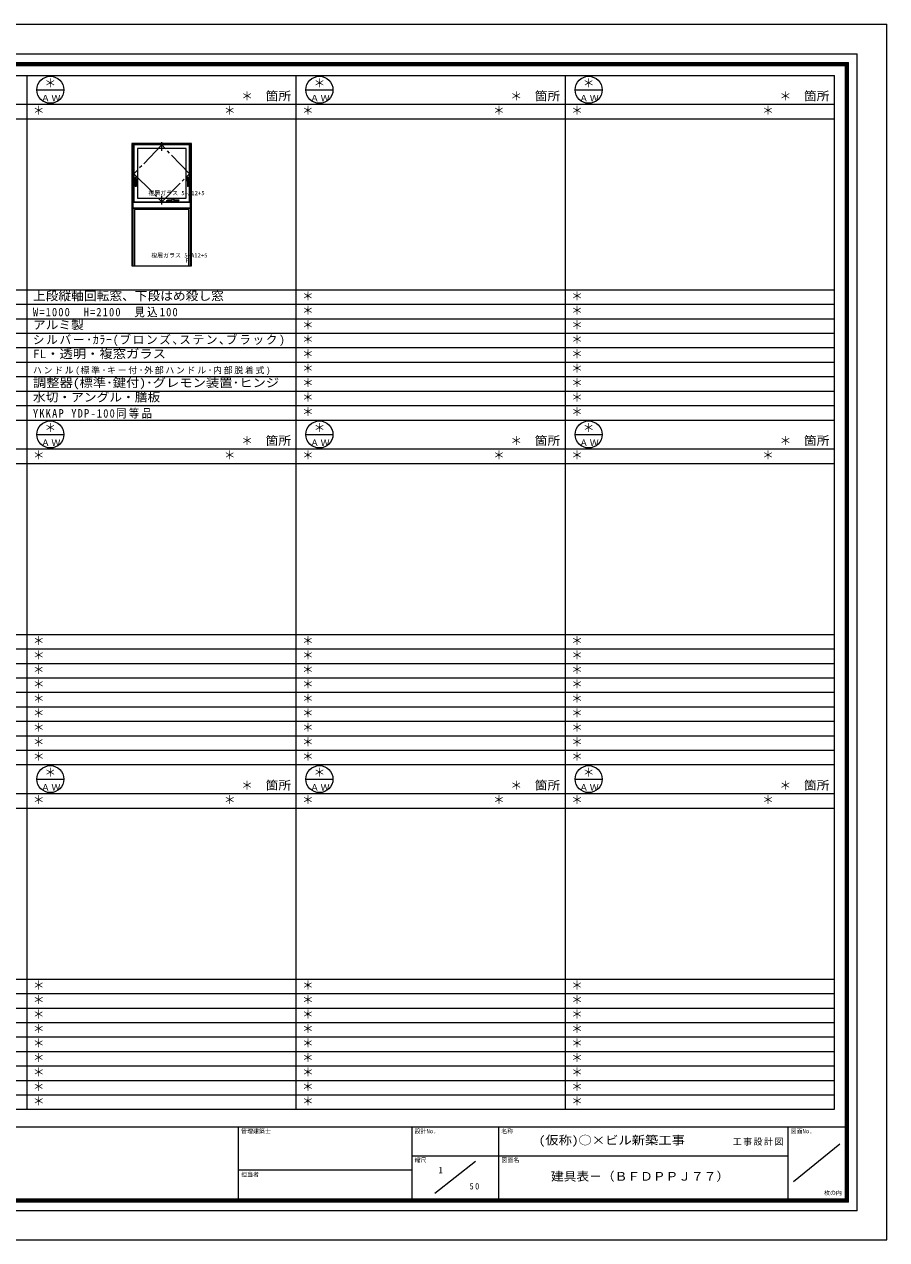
# Model space of a CAD drawing. Units: millimetres, scale not verified. Extents: x -14850 to 14850, y -10500 to 10500.
# Drawn here: x -49 to 14850, y -10500 to 10500 of the extents above; entities that cross this region are included whole.
import ezdxf
from ezdxf.enums import TextEntityAlignment as Align

# ---------------------------------------------------------------- set-up
doc = ezdxf.new("R2010")
doc.units = ezdxf.units.MM
doc.header["$LTSCALE"] = 50
doc.linetypes.add('CHAIN2', pattern=[12, 9, -1, 1, -1])
doc.layers.add('0-0_0', color=7, linetype='Continuous')
for name, color, linetype, lineweight in [('0-1_USER1', 7, 'Continuous', 9), ('0-2_YKK_ZWAK', 4, 'Continuous', 9), ('0-3_YKK_11', 3, 'Continuous', 9)]:
    doc.layers.add(name, color=color, linetype=linetype, lineweight=lineweight)
doc.styles.add('ＭＳ ゴシック', font='')
doc.styles.get('ＭＳ ゴシック').set_extended_font_data('MS Gothic')

msp = doc.modelspace()

# ---------------------------------------------------------------- linework, layer by layer
at = {"layer": '0-1_USER1'}
for p, q in [((-14850, 10500), (14850, 10500)), ((14850, -10500), (14850, 10500)), ((-14340.23, 9987.41), (14340.79, 9987.41)), ((14340.79, -9999.25), (14340.79, 9987.41)), ((-14190.23, 9837.97), (14190.23, 9837.97)), ((-14177.82, 9825.57), (14177.82, 9825.57)), ((-14164.85, 9812.59), (14165.42, 9812.59)), ((-14152.44, 9799.62), (14152.45, 9799.62)), ((-14140.04, 9787.22), (14140.04, 9787.22)), ((14140.04, -9799.06), (14140.04, 9787.22)), ((14152.45, -9812.03), (14152.45, 9799.62)), ((14165.42, -9825), (14165.42, 9812.59)), ((14177.82, -9837.41), (14177.82, 9825.57)), ((14190.23, -9849.81), (14190.23, 9837.97)), ((-13949.96, 9617.94), (13950.04, 9617.94)), ((0.04, -8247.06), (0.04, 9617.94)), ((4650.04, -8247.06), (4650.04, 9617.94)), ((9300.04, -8247.06), (9300.04, 9617.94)), ((13950.04, -8247.06), (13950.04, 9617.94)), ((166.71, 9367.94), (633.37, 9367.94)), ((4816.71, 9367.94), (5283.37, 9367.94)), ((9466.71, 9367.94), (9933.37, 9367.94)), ((-13949.96, 9117.94), (13950.04, 9117.94)), ((-13949.96, 8867.94), (13950.04, 8867.94)), ((-13949.96, 5912.94), (13950.04, 5912.94)), ((-13949.96, 5662.94), (13950.04, 5662.94)), ((-13949.96, 5412.94), (13950.04, 5412.94)), ((-13949.96, 5162.94), (13950.04, 5162.94)), ((-13949.96, 4912.94), (13950.04, 4912.94)), ((-13949.96, 4662.94), (13950.04, 4662.94)), ((-9299.96, 4412.94), (13950.04, 4412.94)), ((-9299.96, 4162.94), (13950.04, 4162.94)), ((-13949.96, 3912.94), (13950.04, 3912.94)), ((-13949.96, 3662.94), (13950.04, 3662.94)), ((166.71, 3412.94), (633.37, 3412.94)), ((4816.71, 3412.94), (5283.37, 3412.94)), ((9466.71, 3412.94), (9933.37, 3412.94)), ((-13949.96, 3162.94), (13950.04, 3162.94)), ((-13949.96, 2912.94), (13950.04, 2912.94)), ((-13949.96, -42.06), (13950.04, -42.06)), ((-13949.96, -292.06), (13950.04, -292.06)), ((-13949.96, -542.06), (13950.04, -542.06)), ((-13949.96, -792.06), (13950.04, -792.06)), ((-13949.96, -1042.06), (13950.04, -1042.06)), ((-13949.96, -1292.06), (13950.04, -1292.06)), ((-9299.96, -1542.06), (13950.04, -1542.06)), ((-9299.96, -1792.06), (13950.04, -1792.06)), ((-13949.96, -2042.06), (13950.04, -2042.06)), ((-13949.96, -2292.06), (13950.04, -2292.06)), ((166.71, -2542.06), (633.37, -2542.06)), ((4816.71, -2542.06), (5283.37, -2542.06)), ((9466.71, -2542.06), (9933.37, -2542.06)), ((-13949.96, -2792.06), (13950.04, -2792.06)), ((-13949.96, -3042.06), (13950.04, -3042.06)), ((-13949.96, -5997.06), (13950.04, -5997.06)), ((-13949.96, -6247.06), (13950.04, -6247.06)), ((-13949.96, -6497.06), (13950.04, -6497.06)), ((-13949.96, -6747.06), (13950.04, -6747.06)), ((-13949.96, -6997.06), (13950.04, -6997.06)), ((-13949.96, -7247.06), (13950.04, -7247.06)), ((-9299.96, -7497.06), (13950.04, -7497.06)), ((-9299.96, -7747.06), (13950.04, -7747.06)), ((-13949.96, -7997.06), (13950.04, -7997.06)), ((-13949.96, -8247.06), (13950.04, -8247.06)), ((-14190.23, -8550.56), (14190.23, -8550.56)), ((3646.81, -8550.56), (3646.81, -9849.81)), ((6644.55, -8550.56), (6644.55, -9849.81)), ((8143.42, -8550.56), (8143.42, -9849.81)), ((13140.79, -8550.56), (13140.79, -9849.81)), ((14040.23, -8848.87), (13240.61, -9498.5)), ((6644.55, -9049.62), (13140.79, -9049.62)), ((7744.18, -9148.87), (7043.8, -9699.25)), ((6644.55, -9299.44), (3646.81, -9299.44)), ((14190.23, -9849.81), (-14190.23, -9849.81)), ((14177.82, -9837.41), (-14177.82, -9837.41)), ((14165.42, -9825), (-14164.85, -9825)), ((14152.45, -9812.03), (-14152.44, -9812.03)), ((14140.04, -9799.06), (-14140.04, -9799.06)), ((14340.79, -9999.25), (-14340.23, -9999.25)), ((-14850, -10500), (14850, -10500))]:
    msp.add_line(p, q, dxfattribs=at)
for centre in [(400.04, 9367.94), (5050.04, 9367.94), (9700.04, 9367.94), (400.04, 3412.94), (5050.04, 3412.94), (9700.04, 3412.94), (400.04, -2542.06), (5050.04, -2542.06), (9700.04, -2542.06)]:
    msp.add_circle(centre, 233.33, dxfattribs=at)
at = {"layer": '0-2_YKK_ZWAK'}
for p, q in [((2840.04, 8440.44), (1810.04, 8440.44)), ((1810.04, 8440.44), (1810.04, 6325.44)), ((2825.04, 8425.44), (1825.04, 8425.44)), ((1825.04, 8425.44), (1825.04, 7425.44)), ((2805.04, 8415.44), (1845.04, 8415.44)), ((1845.04, 8415.44), (1845.04, 7435.44)), ((2805.04, 7435.44), (2805.04, 8415.44)), ((2825.04, 7425.44), (2825.04, 8425.44)), ((2840.04, 6325.44), (2840.04, 8440.44)), ((2745.04, 8355.44), (1905.04, 8355.44)), ((1905.04, 8355.44), (1905.04, 7495.44)), ((2745.04, 7495.44), (2745.04, 8355.44)), ((1825.04, 7425.44), (1825.04, 7325.44)), ((1845.04, 7435.44), (2805.04, 7435.44)), ((1905.04, 7495.44), (2745.04, 7495.44)), ((2825.04, 7325.44), (2825.04, 7425.44)), ((2825.04, 7325.44), (1825.04, 7325.44)), ((1825.04, 7325.44), (2825.04, 7325.44)), ((1825.04, 7325.44), (1825.04, 6325.44)), ((2795.04, 7300.44), (1855.04, 7300.44)), ((2795.04, 7300.44), (1855.04, 7300.44)), ((1855.04, 7300.44), (1855.04, 6329.44)), ((1855.04, 7300.44), (1855.04, 6329.44)), ((2795.04, 6329.44), (2795.04, 7300.44)), ((2795.04, 6329.44), (2795.04, 7300.44)), ((2825.04, 6325.44), (2825.04, 7325.44)), ((1810.04, 6325.44), (2840.04, 6325.44)), ((1825.04, 6325.44), (2825.04, 6325.44)), ((1855.04, 6329.44), (2795.04, 6329.44)), ((1855.04, 6329.44), (2795.04, 6329.44))]:
    msp.add_line(p, q, dxfattribs=at)
at = {"layer": '0-2_YKK_ZWAK', "linetype": 'CHAIN2'}
for p, q in [((2325.04, 8415.44), (1845.04, 7915.44)), ((2325.04, 8315.44), (2325.04, 8465.44)), ((2805.04, 7915.44), (2325.04, 8415.44)), ((1845.04, 7915.44), (2325.04, 7435.44)), ((2325.04, 7435.44), (2805.04, 7915.44)), ((2325.04, 7385.44), (2325.04, 7535.44))]:
    msp.add_line(p, q, dxfattribs=at)
at = {"layer": '0-2_YKK_ZWAK'}
msp.add_lwpolyline([(2825.04, 7425.44), (1825.04, 7425.44), (2825.04, 7425.44)], dxfattribs=at)
at = {"layer": '0-3_YKK_11'}
for p, q in [((1885.04, 7855.44), (1865.04, 7855.44)), ((1865.04, 7855.44), (1865.04, 7789.44)), ((1885.04, 7835.44), (1865.04, 7835.44)), ((1865.04, 7835.44), (1868.79, 7825.44)), ((1865.79, 7815.44), (1865.04, 7815.44)), ((1865.04, 7789.44), (1868.79, 7789.44)), ((1868.79, 7825.44), (1881.29, 7825.44)), ((1868.79, 7825.44), (1868.79, 7695.44)), ((1885.04, 7835.44), (1881.29, 7825.44)), ((1881.29, 7825.44), (1881.29, 7695.44)), ((1881.29, 7789.44), (1885.04, 7789.44)), ((1885.04, 7815.44), (1884.29, 7815.44)), ((1885.04, 7789.44), (1885.04, 7855.44)), ((2785.04, 7855.44), (2765.04, 7855.44)), ((2765.04, 7855.44), (2765.04, 7789.44)), ((2785.04, 7835.44), (2765.04, 7835.44)), ((2765.04, 7835.44), (2768.79, 7825.44)), ((2765.79, 7815.44), (2765.04, 7815.44)), ((2765.04, 7789.44), (2768.79, 7789.44)), ((2768.79, 7825.44), (2781.29, 7825.44)), ((2768.79, 7825.44), (2768.79, 7695.44)), ((2785.04, 7835.44), (2781.29, 7825.44)), ((2781.29, 7825.44), (2781.29, 7695.44)), ((2781.29, 7789.44), (2785.04, 7789.44)), ((2785.04, 7815.44), (2784.29, 7815.44)), ((2785.04, 7789.44), (2785.04, 7855.44)), ((1881.29, 7695.44), (1868.79, 7695.44)), ((2781.29, 7695.44), (2768.79, 7695.44)), ((2409.04, 7457.94), (2409.04, 7436.44)), ((2409.04, 7457.94), (2497.82, 7457.94)), ((2409.04, 7436.44), (2463.04, 7436.44)), ((2426.04, 7467.94), (2426.04, 7457.94)), ((2426.04, 7467.94), (2498.85, 7467.94)), ((2463.04, 7457.94), (2463.04, 7436.44)), ((2484.54, 7427.44), (2549.54, 7427.44)), ((2484.54, 7427.44), (2484.54, 7425.44)), ((2484.54, 7425.44), (2549.54, 7425.44)), ((2499.79, 7477.14), (2496.79, 7447.94)), ((2496.79, 7447.94), (2507.04, 7447.94)), ((2499.79, 7477.14), (2510.04, 7477.14)), ((2502.04, 7440.94), (2507.04, 7440.94)), ((2502.04, 7440.94), (2502.04, 7427.44)), ((2507.04, 7447.94), (2507.04, 7440.94)), ((2510.04, 7483.14), (2524.04, 7483.14)), ((2510.04, 7483.14), (2510.04, 7477.14)), ((2524.04, 7483.14), (2524.04, 7477.14)), ((2524.04, 7477.14), (2534.29, 7477.14)), ((2527.04, 7447.94), (2537.29, 7447.94)), ((2527.04, 7447.94), (2527.04, 7440.94)), ((2527.04, 7440.94), (2532.04, 7440.94)), ((2532.04, 7440.94), (2532.04, 7427.44)), ((2534.29, 7477.14), (2537.29, 7447.94)), ((2535.23, 7467.94), (2622.04, 7467.94)), ((2536.26, 7457.94), (2622.04, 7457.94)), ((2549.54, 7427.44), (2549.54, 7425.44)), ((2622.04, 7467.94), (2622.04, 7457.94))]:
    msp.add_line(p, q, dxfattribs=at)
for centre in [(2416.04, 7442.44), (2456.04, 7442.44)]:
    msp.add_circle(centre, 4, dxfattribs=at)
for centre, start, end in [((1865.79, 7812.44), 0, 90), ((1884.29, 7812.44), 90, 180), ((2765.79, 7812.44), 0, 90), ((2784.29, 7812.44), 90, 180)]:
    msp.add_arc(centre, 3, start, end, dxfattribs=at)

# ---------------------------------------------------------------- texts
at = {"layer": '0-0_0', "style": 'ＭＳ ゴシック'}
for p in [(300.04, 9367.94), (4950.04, 9367.94), (9600.04, 9367.94), (3700.04, 9142.94), (8350.04, 9142.94), (13000.04, 9142.94), (100.04, 8892.94), (3400.04, 8892.94), (4750.04, 8892.94), (8050.04, 8892.94), (9400.04, 8892.94), (12700.04, 8892.94), (4750.04, 5687.94), (9400.04, 5687.94), (4750.04, 5437.94), (9400.04, 5437.94), (4750.04, 5187.94), (9400.04, 5187.94), (4750.04, 4937.94), (9400.04, 4937.94), (4750.04, 4687.94), (9400.04, 4687.94), (4750.04, 4437.94), (9400.04, 4437.94), (4750.04, 4187.94), (9400.04, 4187.94), (4750.04, 3937.94), (9400.04, 3937.94), (4750.04, 3687.94), (9400.04, 3687.94), (300.04, 3412.94), (4950.04, 3412.94), (9600.04, 3412.94), (3700.04, 3187.94), (8350.04, 3187.94), (13000.04, 3187.94), (100.04, 2937.94), (3400.04, 2937.94), (4750.04, 2937.94), (8050.04, 2937.94), (9400.04, 2937.94), (12700.04, 2937.94), (100.04, -267.06), (4750.04, -267.06), (9400.04, -267.06), (100.04, -517.06), (4750.04, -517.06), (9400.04, -517.06), (100.04, -767.06), (4750.04, -767.06), (9400.04, -767.06), (100.04, -1017.06), (4750.04, -1017.06), (9400.04, -1017.06), (100.04, -1267.06), (4750.04, -1267.06), (9400.04, -1267.06), (100.04, -1517.06), (4750.04, -1517.06), (9400.04, -1517.06), (100.04, -1767.06), (4750.04, -1767.06), (9400.04, -1767.06), (100.04, -2017.06), (4750.04, -2017.06), (9400.04, -2017.06), (100.04, -2267.06), (4750.04, -2267.06), (9400.04, -2267.06), (300.04, -2542.06), (300.04, -2542.06), (4950.04, -2542.06), (9600.04, -2542.06), (3700.04, -2767.06), (8350.04, -2767.06), (13000.04, -2767.06), (100.04, -3017.06), (3400.04, -3017.06), (4750.04, -3017.06), (8050.04, -3017.06), (9400.04, -3017.06), (12700.04, -3017.06), (100.04, -6222.06), (4750.04, -6222.06), (9400.04, -6222.06), (100.04, -6472.06), (4750.04, -6472.06), (9400.04, -6472.06), (100.04, -6722.06), (4750.04, -6722.06), (9400.04, -6722.06), (100.04, -6972.06), (4750.04, -6972.06), (9400.04, -6972.06), (100.04, -7222.06), (4750.04, -7222.06), (9400.04, -7222.06), (100.04, -7472.06), (4750.04, -7472.06), (9400.04, -7472.06), (100.04, -7722.06), (4750.04, -7722.06), (9400.04, -7722.06), (100.04, -7972.06), (4750.04, -7972.06), (9400.04, -7972.06), (100.04, -8222.06), (4750.04, -8222.06), (9400.04, -8222.06)]:
    msp.add_text('＊', height=146.6, dxfattribs=at).set_placement(p, align=Align.BOTTOM_LEFT)
for s, width, p in [('上段縦軸回転窓、下段はめ殺し窓', 1.1, (100.04, 5687.94)), ('アルミ製', 1.1, (100.04, 5187.94)), ('FL・透明・複窓ガラス', 1.15, (100.04, 4687.94)), ('調整器(標準･鍵付)･グレモン装置･ヒンジ', 1.15, (100.04, 4187.94)), ('水切・アングル・膳板', 1.1, (100.04, 3937.94))]:
    msp.add_text(s, height=146.6, dxfattribs=dict(at, width=width)).set_placement(p, align=Align.BOTTOM_LEFT)
at = {"layer": '0-0_0', "attachment_point": 7, "style": 'ＭＳ ゴシック'}
for s, insert, char_height in [('\\T1.22;\\W0.9;W=1000\u3000H=2100\u3000見込100', (100.04, 5437.94), 146.6), ('\\T1.15;シルバー･ｶﾗｰ(ブロンズ､ステン､ブラック)', (100.04, 4937.94), 146.6), ('\\T1.19;ハンドル(標準･キー付･外部ハンドル･内部脱着式)', (100.04, 4437.94), 110), ('\\T1.23;\\W0.9;YKKAP\\~YDP-100同等品', (100.04, 3687.94), 146.6)]:
    msp.add_mtext(s, dxfattribs=dict(at, insert=insert, char_height=char_height))
at = {"layer": '0-1_USER1', "style": 'ＭＳ ゴシック'}
for s, width, p in [('箇所', 1.1, (4120.04, 9142.94)), ('箇所', 1.1, (8770.04, 9142.94)), ('箇所', 1.1, (13420.04, 9142.94)), ('箇所', 1.1, (4120.04, 3187.94)), ('箇所', 1.1, (8770.04, 3187.94)), ('箇所', 1.1, (13420.04, 3187.94)), ('箇所', 1.1, (4120.04, -2767.06)), ('箇所', 1.1, (8770.04, -2767.06)), ('箇所', 1.1, (13420.04, -2767.06)), ('(仮称)○×ビル新築工事', 1.15, (8836.76, -8899.62)), ('建具表－（ＢＦＤＰＰＪ７７）', 1.1, (9050.09, -9524.62))]:
    msp.add_text(s, height=146.6, dxfattribs=dict(at, width=width)).set_placement(p, align=Align.BOTTOM_LEFT)
at = {"layer": '0-1_USER1', "color": 4, "style": 'ＭＳ ゴシック'}
for s, p in [('管理建築士', (3696.81, -8683.68)), ('設計No.', (6694.55, -8683.68)), ('名称', (8193.42, -8683.68)), ('図面No.', (13190.79, -8683.68)), ('縮尺', (6694.55, -9182.74)), ('図面名', (8193.42, -9182.74)), ('担当者', (3696.81, -9432.56)), ('枚の内', (13767.38, -9748.88))]:
    msp.add_text(s, height=73.31, dxfattribs=at).set_placement(p, align=Align.BOTTOM_LEFT)
at = {"layer": '0-1_USER1', "style": 'ＭＳ ゴシック'}
msp.add_text('1', height=110, dxfattribs=at).set_placement((7106.96, -9386.28), align=Align.BOTTOM_LEFT)
at = {"layer": '0-1_USER1', "char_height": 110, "attachment_point": 7, "style": 'ＭＳ ゴシック'}
for s, insert in [('\\T1.17;ＡＷ', (240.04, 9167.94)), ('\\T1.17;ＡＷ', (4890.04, 9167.94)), ('\\T1.17;ＡＷ', (9540.04, 9167.94)), ('\\T1.17;ＡＷ', (240.04, 3212.94)), ('\\T1.17;ＡＷ', (4890.04, 3212.94)), ('\\T1.17;ＡＷ', (9540.04, 3212.94)), ('\\T1.17;ＡＷ', (240.04, -2742.06)), ('\\T1.17;ＡＷ', (4890.04, -2742.06)), ('\\T1.17;ＡＷ', (9540.04, -2742.06)), ('\\T1.17;工事設計図', (12190.79, -8874.62)), ('\\T1.36;\\W0.9;50', (7643.84, -9633.46))]:
    msp.add_mtext(s, dxfattribs=dict(at, insert=insert))
at = {"layer": '0-2_YKK_ZWAK', "style": 'ＭＳ ゴシック'}
for s, p in [('複層ガラス 5+A12+5', (2094.24, 7525.44)), ('複層ガラス 5+A12+5', (2144.24, 6449.44)), ('F', (2733.04, 6359.44))]:
    msp.add_text(s, height=73.31, dxfattribs=at).set_placement(p, align=Align.BOTTOM_LEFT)

doc.saveas('drawing.dxf')
